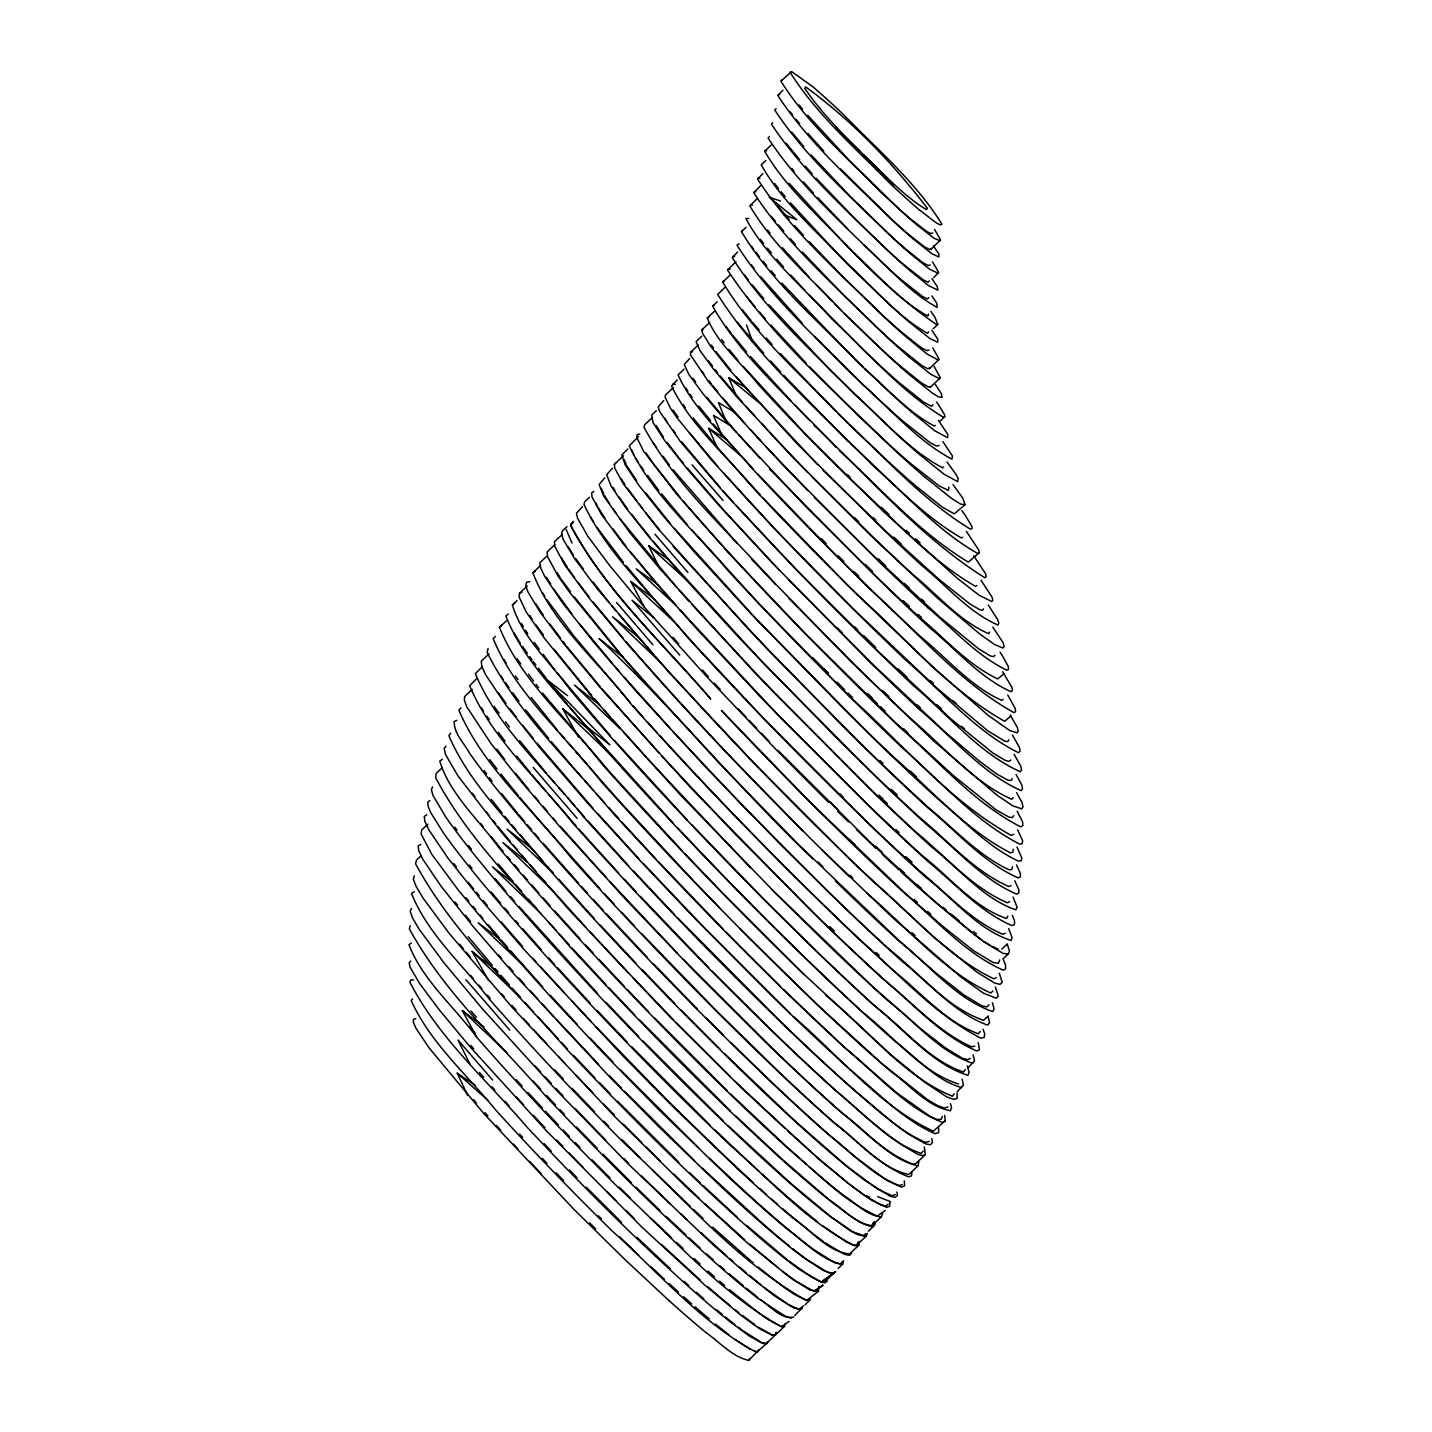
<?xml version="1.0" encoding="UTF-8"?>
<svg xmlns="http://www.w3.org/2000/svg" width="1432" height="1432" viewBox="0 0 1432 1432"><rect width="100%" height="100%" fill="white"/><g stroke="black" fill="none" stroke-linecap="round" stroke-linejoin="round"><path stroke-width="1.5" d="M414.349 891.688L411.521 893.443C427.81 934.237 462.912 964.917 489.422 999.25C532.901 1048.815 578.152 1096.769 624.62 1143.524C683.171 1197.456 736.531 1261.395 806.574 1300.489L818.513 1291.181L818.657 1286.527M527.209 586.046L519.476 593.278L519.136 596.965L526.314 612.162L544.5 638.368L592.526 697.402L680.039 794.563L775.553 893.156L873.645 987.525L921.617 1029.429L945.89 1048.206L962.519 1058.266L967.531 1059.662L970.162 1058.463M472.345 689.329L464.612 696.578L464.398 700.355L466.814 706.871L490.925 743.459L521.284 781.657L559.733 826.622L626.697 900.442L696.507 973.456L762.647 1039.346A409.176 33.115 46.9 0 0 838.15 1109.657C862.189 1128.774 884.153 1153.118 913.258 1164.323L916.086 1163.303L925.358 1154.622L924.267 1146.943M928.634 331.794L927.453 333.352C897.417 315.953 874.129 288.602 848.621 265.332C818.764 232.969 782.821 203.308 761.215 164.841L765.869 160.509M933.145 328.716L937.781 324.384L934.881 317.188A66.821 5.406 46.9 0 0 930.818 311.424M1013.265 849.248L1012.961 852.147L1010.634 852.899C965.025 829.611 930.496 788.871 892.1 755.666A419.164 33.938 46.9 0 1 840.906 705.887L749.688 612.323L694.842 552.573L663.016 515.735L638.744 485.197L625.319 465.096L621.81 454.964L627.86 448.95M738.196 1169.425A418.144 33.849 46.9 0 0 792.612 1217.755C810.96 1229.73 826.55 1251.425 849.552 1253.967L858.824 1245.285L859.307 1241.455M932.912 404.665L931.588 406.294L923.425 402.034L898.705 382.237A226.936 18.365 46.9 0 1 879.069 364.623L864.534 350.983M911.88 1172.432L911.432 1175.923L908.532 1176.818C879.982 1165.72 858.448 1141.752 834.641 1123.279A406.223 32.882 46.9 0 1 766.657 1060.557C698.762 995.025 633.284 926.987 570.24 856.766C532.704 809.026 483.067 766.764 458.902 710.29L460.889 707.873M929.35 280.905L927.972 282.194L923.372 279.956L901.927 263.112A186.966 15.143 46.9 0 1 884.26 247.253C844.629 208.41 802.206 170.569 771.454 124.154L772.636 122.687M933.771 277.701L938.622 272.223L932.554 261.913M1012.514 866.611L1011.941 869.385L1009.184 869.833C978.307 855.441 954.643 829.182 928.688 807.72A412.81 33.419 46.9 0 1 862.798 745.589L768.196 650.128L673.165 546.541M928.849 297.677L927.417 298.948L922.709 296.639L900.782 279.383A192.461 15.573 46.9 0 1 882.774 263.22C842.589 223.661 799.181 185.408 768.107 138.116L769.378 136.684M641.679 933.646L716.197 1010.544L779.563 1072.55A402.875 32.614 46.9 0 0 834.301 1122.813C858.126 1140.319 879.194 1167.85 908.693 1174.526L917.984 1165.845L918.861 1161.782M488.079 648.41L487.166 652.491C517.328 712.724 568.379 759.909 611.303 811.156C666.542 871.998 723.625 931.194 782.391 988.653A420.722 34.064 46.9 0 0 844.737 1047.615C876.241 1073.356 904.38 1106.829 942.578 1122.527L945.281 1120.737L944.601 1115.367M838.078 1268.484L842.732 1264.134L843.502 1260.715M410.143 925.681L409.391 928.921C443.759 991.911 498.354 1041.637 545.109 1095.426C599.399 1152.903 655.212 1209.056 714.192 1261.735A412.362 33.383 46.9 0 0 757.958 1298.394M776.001 1332.315L775.249 1335.054L766.048 1343.789L762.343 1343.306L749.079 1335.877L729.532 1321.342M410.751 961.105L409.176 962.752L410.053 967.065L419.486 983.372L439.535 1010.187L469.768 1046.506L546.165 1130.582L641.912 1227.134L705.242 1285.524L741.955 1316.044L760.141 1329.111L772.17 1335.197L775.249 1335.054L784.521 1326.372L785.291 1323.633M414.331 875.793L413.347 879.194L416.139 886.48L423.174 898.276L449.075 933.27L512.728 1007.967L614.31 1116.137L686.286 1187.128L746.609 1242.332L791.144 1278.364L810.136 1290.089L818.513 1291.181M782.91 90.18L777.827 95.514C808.239 142.09 851.02 179.823 890.686 218.595A178.481 14.445 46.9 0 0 907.906 233.864L924.786 246.984L929.672 249.508L931.248 248.416M930.925 249.472L940.52 239.735L934.505 229.406M429.815 800.577L427.756 802.117L428.025 806.073L430.674 812.499L443.437 832.923A233.774 18.92 46.9 0 0 499.589 903.467C572.281 987.668 649.322 1068.111 729.837 1144.866C769.736 1179.413 806.055 1221.048 853.633 1245.07L856.998 1244.784L858.037 1242.063M856.998 1244.784L866.288 1236.102L867.327 1233.382M999.697 959.941L998.444 963.181L993.307 962.59L973.778 950.848L943.76 927.131L905.382 893.425L809.993 802.063L721.442 710.523C779.617 772.385 839.367 832.815 901.605 890.579C934.469 917.769 963.79 952.71 1003.259 970.162L1005.586 968.909L1005.55 965.168L1003.009 958.796M1003.349 958.599L1008.253 954.016L1009.488 950.776L1007.072 943.742M442.363 767.624L436.187 773.405L435.632 777.665C469.428 841.837 524.094 892.583 570.652 947.501C637.634 1020.175 706.674 1091.059 779.76 1157.629A422.691 34.225 46.9 0 0 834.265 1204.026C846.205 1211.741 857.249 1224.02 871.981 1225.631L873.359 1222.266M871.981 1225.631L881.253 1216.949L882.649 1213.584M432.554 786.866L431.372 789.712L433.055 795.583L445.495 816.562A236.459 19.135 46.9 0 0 506.749 893.64C584.686 983.426 667.133 1069.346 753.894 1150.612C779.384 1174.061 805.124 1197.313 832.672 1218.346C843.269 1224.593 853.311 1236.013 866.288 1236.102M942.328 1116.423L941.057 1119.43L937.029 1119.43L930.406 1116.638L896.826 1092.831L844.737 1047.615L783.483 989.494M411.431 908.407L410.161 911.361L412.702 918.306L419.2 929.314L444.063 962.948L482.351 1008.754L554.023 1087.729L627.699 1163.464L713.082 1244.73L747.164 1274.355L774.229 1295.692L793.077 1307.595L800.291 1309.475L802.368 1307.667L794.742 1315.489M760.428 185.856L753.769 192.747C786.275 243.315 832.977 283.751 875.382 326.102M737.516 252.086L732.325 257.671C764.509 309.401 812.034 350.375 854.206 394.033C882.864 419.2 908.747 449.97 942.686 467.834L943.634 467.029M919.272 209.842L936.618 223.124L940.448 224.967L941.934 224.197C916.176 182.598 877.727 149.716 843.663 114.775A174.382 14.105 46.9 0 0 827.177 99.434A172.628 13.98 46.9 0 0 812.803 86.726L791.645 71.6L780.923 81.123C806.789 122.74 845.131 155.73 879.284 190.653A172.645 13.98 46.9 0 0 895.698 205.94A174.364 14.105 46.9 0 0 909.947 218.47M790.571 71.654L790.213 72.441C816.276 113.933 854.278 147.12 888.556 181.971A172.645 13.962 46.9 0 0 909.947 201.715A174.364 14.123 46.9 0 0 919.308 209.895M677.175 379.928L671.626 386.103C689.454 423.281 722.211 451.402 748.453 482.745C784.611 521.839 821.896 559.858 859.898 597.144C907.029 639.227 949.309 690.313 1004.691 721.334L1010.92 715.875M989.584 632.049L988.742 633.696C959.207 621.005 937.316 594.244 912.506 574.214A408.371 33.061 46.9 0 1 876.259 540.294L793.758 458.294L736.478 396.413L713.494 369.116L699.962 350.554L696.113 341.711L701.841 336.09M1007.859 916.05L1006.589 918.503C973.545 907.244 949.756 876.939 922.584 855.871A423.657 34.296 46.9 0 1 868.383 805.214L763.596 700.194L697.778 630.008L657.037 584.292L623.403 543.981L601.189 514.016L592.007 496.976L591.72 492.877L593.779 491.427M932.644 232.879L931.176 233.649L927.327 231.823L909.982 218.523M875.399 326.138A210.737 17.059 46.9 0 0 896.074 344.897L921.85 365.572L927.668 368.722L929.833 367.863M929.279 368.847L939.123 359.181L932.787 347.976M735.976 261.626L727.563 270.057C770.685 335.482 831.204 388.448 887.339 442.882A290.32 23.503 46.9 0 0 910.448 463.359L939.338 486.075L948.467 490.37L948.861 487.148M669.174 1300.721A394.355 31.916 46.9 0 0 706.101 1332.709C719.759 1342.249 732.02 1356.587 748.685 1360.4L749.813 1358.449M748.685 1360.4L759.103 1349.767M930.173 264.848L928.115 265.546L922.566 262.414L904.057 247.736M1012.299 778.632L1011.153 780.458L1008.038 780.189L996.672 773.978L979.56 761.269L945.478 732.325L872.911 664.484L788.441 579.781M1008.916 739.843L1007.842 741.508L1004.996 741.275L987.507 730.66L936.528 687.754L853.866 609.423L774.73 528.981L711.722 460.245L677.175 417.965L670.623 408.532L665.075 397.201L665.558 394.91L673.291 387.66M766.048 1343.789L767.409 1341.748M776.681 1333.067L775.338 1335.107L771.633 1334.624L758.369 1327.196M762.808 173.737L757.528 179C789.999 229.46 836.592 270.004 879.159 312.104A205.51 16.629 46.9 0 0 899.743 330.595L920.346 347.045L926.611 350.643L929.064 350.07M954.159 1093.744L952.423 1096.232C903.055 1076.202 866.718 1028.319 825.87 995.401M957.059 1091.882L963.432 1085.062L962.107 1079.173M965.275 1069.489L963.503 1072.013C929.923 1060.629 905.776 1030.396 878.264 1009.059C831.097 966.367 785.685 921.778 741.132 876.402C682.08 815.864 624.191 754.109 569.775 689.347C550.264 662.067 522.161 637.741 512.423 604.984L517.059 600.635M968.139 1067.663L974.548 1060.808L973.169 1054.919M1013.767 815.667L1012.406 817.547L1008.898 817.081L996.242 809.975L953.443 775.661L893.353 720.565L804.05 632.317L727.957 552.197L676.226 493.61L643.63 451.187L636.793 437.53L637.186 434.648L639.692 434.003M445.996 746.197L444.153 748.614L445.459 754.36L458.079 776.09L502.435 833.442L568.934 909.696L669.818 1016.738L741.597 1088.087L820.966 1160.976L850.68 1185.32L871.64 1200.284L886.677 1207.337L889.809 1206.156L889.755 1201.573M573.158 521.302L570.831 524.363L571.135 526.188L570.831 524.363L573.319 522.626M450.74 733.22L448.86 735.636C471.558 788.781 517.561 829.003 553.02 873.824C618.534 947.286 686.805 1018.277 757.779 1086.476A399.993 32.381 46.9 0 0 820.16 1143.81M983.533 608.886L982.513 610.229L979.792 609.728L970.18 604.143L939.123 579.459L886.247 531.648L823.042 470.197M756.74 199.12L749.831 205.832C773.226 245.695 809.689 276.949 841.282 310.422M842.302 1261.592L840.369 1264.008C819.623 1258.8 804.319 1241.401 787.367 1229.265A414.278 33.545 46.9 0 1 729.371 1177.838L657.395 1108.296L604.358 1054.113L550.568 996.744L500.233 940.359L458.884 890.847L431.712 854.188L421.08 833.943L421.724 829.987L427.9 824.206M851.592 1252.911L849.641 1255.327L844.397 1254.342L825.011 1242.725M412.541 998.909L411.217 1000.556C430.065 1042.586 466.778 1074.483 495.633 1109.907C533.277 1151.435 572.209 1191.8 612.234 1231.037C658.792 1272.547 701.018 1322.864 756.526 1352.273L767.695 1342.643L765.816 1343.592L762.146 1342.661M980.311 1031.452L978.396 1033.814C944.977 1021.768 920.722 992 893.228 970.431A432.715 35.03 46.9 0 1 830.148 911.361C761.788 845.041 695.63 776.448 632.174 705.439C599.399 662.658 552.161 623.779 532.883 572.728L540.616 565.497M939.106 445.459L936.403 446.086L929.851 442.488L902.053 420.453M1013.265 797.624L1011.798 799.289C972.31 781.675 943.241 745.732 910.287 718.363A426.181 34.493 46.9 0 1 861.133 671.232L789.068 598.665M923.246 1151.095L921.188 1153.404C888.377 1142.217 864.355 1113.559 837.613 1092.33A412.613 33.401 46.9 0 1 773.495 1032.472C704.025 965.025 636.918 895.143 572.549 822.809C537.537 778.346 491.695 738.518 469.66 685.713L476.247 679.037M803.728 1305.733L798.949 1309.403L788.012 1304.355L767.23 1289.695A412.362 33.383 46.9 0 1 764.115 1287.278M989.011 1004.763L986.97 1006.929L981.94 1005.873L963.843 994.9L936.689 973.581L902.196 943.545L798.644 844.701L718.774 762.791L622.061 656.608L568.898 591.416L558.104 576.129L547.454 556.493L547.185 551.875L554.918 544.625M994.882 655.301L993.557 656.697L990.139 655.838L978.146 648.445L939.857 617.102L875.006 557.245L814.504 497.566M865.698 1233.543L863.747 1235.565L852.398 1231.645L830.918 1216.717L790.518 1183.172L727.957 1125.516M868.383 1231.216L874.988 1224.861L874.451 1221.55M805.142 1304.749L810.691 1299.218L806.574 1300.489L794.08 1294.242L783.519 1287.01M771.49 144.793L764.67 151.219C786.991 189.686 822.559 219.597 852.846 251.996C877.172 273.78 899.099 300.398 927.936 316.06L928.455 314.02M899.815 365.643L921.599 383.024L928.294 386.926L931.086 386.533M930.281 387.356L940.377 377.851L934.058 366.324M992.913 990.962L990.819 993.038C942.56 970.914 907.065 927.095 866.897 893.228M495.365 636.524L493.199 638.636C515.95 694.09 565.157 735.278 601.583 781.997C655.319 842.123 711.131 900.334 768.411 957.077C808.167 996.332 848.406 1035.139 890.847 1071.494C909.875 1084.812 926.808 1106.345 950.347 1110.749L951.6 1107.742L950.472 1103.714M789.157 1261.18L811.139 1276.914L821.288 1282.141L835.5 1271.652L821.288 1282.141L799.521 1269.575A410.877 33.258 46.9 0 1 754.395 1233.095C688.882 1175.457 627.341 1113.452 567.448 1050.068C515.144 989.87 453.64 934.398 415.566 863.729L416.444 860.131L421.08 855.799M1016.505 864.856L1020.443 873.645L1020.354 876.885L1018.17 877.888C983.408 862.565 957.435 832.117 928.419 808.292A416.354 33.706 46.9 0 1 896.701 778.686A413.007 33.437 46.9 0 1 844.254 727.671L749.008 629.776L657.163 527.728L623.332 483.855L614.793 468.282L614.31 464.38L615.993 462.787M863.174 367.362C821.503 323.739 772.403 283.625 741.472 231.59L746.108 227.24M848.102 423.586C805.053 378.066 754.897 336.019 722.695 282.05L730.427 274.819M724.789 287.564L717.665 294.419C758.351 359.217 819.39 410.483 872.553 465.203C906.671 495.311 937.835 530.878 977.626 553.432L979.148 552.841L978.826 550.139L966.349 531.326M836.127 447.411C794.205 401.676 743.351 360.309 712.581 306.162L717.217 301.812M976.893 585.491L975.443 586.332C928.903 559.465 892.601 517.274 852.738 481.617C820.321 450.06 788.638 417.732 758.172 384.277C741.149 362.654 717.647 343.805 707.301 317.994L715.051 310.744M988.223 604.913L997.621 619.555L998.856 623.368L998.014 625.014C968.497 612.323 946.588 585.563 921.796 565.533A408.371 33.061 46.9 0 1 885.513 531.594L796.067 442.685L728.673 368.955L710.469 346.061L702.396 332.958L701.787 329.915L709.52 322.683M927.775 607.651A411.682 33.33 46.9 0 1 877.923 560.592L782.069 464.129L734.222 412.183L708.393 381.592L690.654 355.154L690.528 352.236L698.279 345.005M689.687 358.519L684.263 364.587L688.81 374.361L703.148 393.943L726.149 421.348L805.572 506.409L891.939 592.293A417.321 33.777 46.9 0 0 930.066 628.075C956.379 649.645 979.721 677.605 1011.01 691.71L1012.424 690.564L1012.012 687.521L1002.651 671.733M684.048 369.188L678.07 374.916C694.198 410.393 725.827 436.939 750.493 466.707C788.942 508.36 828.877 548.617 869.188 588.462C916.301 630.545 958.581 681.632 1013.981 712.653L1015.557 711.543L1015.145 708.285L1007.752 695.057M663.768 400.459L658.183 406.867L659.561 411.378L680.737 442.041L724.896 493.557L795.745 569.077L880.036 653.153L951.51 719.401L992.949 753.035L1005.371 760.464L1009.077 761.359L1010.795 760.088M656.321 410.733L651.685 415.083L653.082 422.637L664.681 440.591L687.467 469.231L718.399 504.762L770.702 561.255L870.423 662.551A426.181 34.493 46.9 0 0 919.577 709.681C952.513 737.05 981.582 772.994 1021.07 790.607L1022.538 788.942L1021.714 784.843L1016.076 774.497M652.365 417.553L644.633 424.785L644.06 427.416C676.817 487.381 730.75 533.402 775.464 584.417M638.547 436.438L629.257 445.889C651.811 494.13 694.52 530.431 728.315 571.01C768.411 614.435 809.635 656.823 851.682 698.351C903.467 745.034 950.043 801.329 1011.332 835.483L1013.623 834.301M614.31 464.38L623.6 455.698M612.448 468.228L606.667 474.672L610.927 485.788L625.354 507.161L650.307 538.557L683.261 576.756L739.717 638.457L834.963 736.352A413.007 33.437 46.9 0 0 870.513 771.168A416.354 33.706 46.9 0 0 919.147 816.974C948.145 840.799 974.118 871.247 1008.88 886.569L1011.064 885.567M604.734 477.894L599.095 484.553L603.695 496.116L630.026 532.883L659.776 568.647L754.217 672.127L867.434 786.275A420.22 34.01 46.9 0 0 916.802 832.762C946.104 856.712 972.238 887.661 1007.394 902.804L1009.524 901.677M589.411 497.298L584.775 501.648L583.988 504.404C607.723 554.793 651.363 593.313 686.358 635.969C744.926 700.337 805.625 762.808 868.347 823.149A426.879 34.565 46.9 0 0 919.219 870.62C946.122 892.53 970.359 920.311 1002.633 934.237L1005.139 933.306M582.555 506.624L576.452 513.193L577.454 517.99L587.657 536.015L610.104 566.141L644.472 607.365L707.515 677.497L776.001 749.491L828.716 802.529M566.982 526.69L562.346 531.039L561.577 533.939L563.188 539.345L574.357 558.301L596.822 588.301L668.493 671.787L754.002 763.184L853.884 863.245L933.557 936.94L976.928 972.167L995.025 983.211L1000.091 984.357L1002.203 982.28L999.321 973.259M562.239 534.422L554.506 541.654L554.649 546.111L565.031 565.443L590.217 599.399L628.469 645.223L674.794 697.223L724.449 750.529L802.6 830.703M546.487 556.422L539.81 562.812L540.687 567.949L544.661 576.29L562.687 603.051L594.441 643.004L635.88 691.029L706.585 768.125L780.297 844.289L839.42 902.679A432.715 35.03 46.9 0 0 902.518 961.749C930.012 983.319 954.249 1013.086 987.668 1025.133L989.584 1022.77L988.277 1017.006M804.193 974.655C734.258 906.778 666.614 836.521 601.762 763.775C567.394 719.294 520.532 680.111 499.464 627.252L506.391 620.879M489.01 653.905L481.277 661.154L481.796 666.363L485.788 675.045L505.729 704.777L540.723 748.793L586.619 801.974L639.066 859.594L693.088 916.569L771.168 995.24A417.75 33.813 46.9 0 0 850.823 1070.205C877.852 1092.312 902.554 1119.627 935.042 1133.661L938.622 1132.64L938.622 1127.789M482.011 667.043L475.317 673.684C498.676 729.031 547.078 770.685 583.934 817.296C645.295 885.853 709.073 952.244 774.963 1016.452A415.423 33.634 46.9 0 0 844.343 1081.411L864.731 1099.329A399.349 32.327 46.9 0 0 907.87 1133.661L925.519 1143.882L930.478 1144.723L932.518 1142.414L931.767 1138.637M940.126 421.098L944.762 416.748L944.637 414.886L938.748 405.041A71.654 5.8 46.9 0 0 936.564 402.106M953.032 484.589L962.752 498.139L965.061 504.673L954.303 513.837L942.363 507.179L915.585 485.788A313.715 25.4 46.9 0 1 889.737 462.876M979.148 552.841L968.354 562.114C919.595 532.937 881.092 488.777 839.331 450.615M1003.922 673.702L997.728 678.929C967.28 664.448 944.207 637.634 918.485 616.315A411.682 33.312 46.9 0 1 868.597 569.22L769.503 468.962M1001.774 949.13L1006.41 944.798M988.152 1015.968L983.516 1020.318C945.943 1007.305 919.022 972.507 888.18 948.36M945.281 1120.737L933.288 1131.208C878.639 1105.522 838.866 1055.33 793.489 1016.648M885.155 1210.487L877.386 1216.019C842.41 1201.018 816.007 1171.233 786.92 1147.462C738.124 1103.159 691.388 1056.655 645.546 1009.327C594.871 956.666 545.234 902.966 498.282 846.956C478.377 819.193 449.899 794.402 439.767 761.108L442.345 759.318M835.5 1271.652L826.228 1280.333L821.288 1282.141L824.939 1282.875L827.32 1280.942M814.038 1291.396L822.684 1285.292L814.038 1291.396L796.138 1281.318L782.713 1271.437M789.05 1321.396L781.55 1326.802C718.649 1291.861 670.391 1235.082 617.675 1186.931C569.041 1138.512 521.713 1088.75 476.57 1037.054C454.32 1006.642 422.744 980.508 408.961 944.744L411.414 942.972M499.464 627.252L501.755 625.211M722.695 282.05L723.787 281.137M508.217 614.077L505.872 616.046C526.099 667.634 571.851 705.833 605.217 749.205C660.349 811.228 717.647 871.3 776.466 929.833C815.094 967.96 854.206 1005.658 895.107 1041.368C916.498 1057.138 935.418 1080.444 961.695 1087.55M1003.134 699.246L1001.738 700.391C970.448 686.304 947.107 658.344 920.812 636.775A417.321 33.795 46.9 0 1 882.667 600.993L841.157 560.467M820.303 1287.207L822.684 1285.292M888.162 1204.205L885.871 1206.013L880.752 1204.903L863.371 1194.682L849.355 1184.085M512.423 604.984L514.84 603.105M701.787 329.915L703.13 328.913M532.883 572.728L535.514 571.082M741.472 231.59L742.546 230.928M426.843 814.862L424.23 816.437L424.892 821.485L428.974 830.059L447.769 857.858L480.525 899.081L523.145 948.539L622.401 1055.438L671.536 1105.253L738.196 1169.425M712.581 306.162L713.995 305.374M996.296 977.591L993.987 978.844C947.716 957.024 913.276 915.495 874.63 882.774C798.626 810.763 725.72 735.457 656.017 657.324M420.883 844.468L418.18 845.829L418.681 850.608L422.601 858.932L440.966 886.104L473.58 927.077L514.5 974.53L611.249 1078.618L659.078 1127.038L723.858 1189.294A410.304 33.222 46.9 0 0 804.032 1257.905L823.4 1270.542L833.263 1273.8M707.301 317.994L708.876 317.26M895.286 1194.449L892.315 1195.845L877.673 1189.187L845.721 1165.29L794.187 1120.218L724.807 1053.952M456.844 720.332L454.177 721.513C453.998 733.649 464.111 743.208 469.624 753.268A242.223 19.601 46.9 0 0 528.891 827.839C605.163 916.158 686.035 1000.503 770.291 1081.232A402.875 32.614 46.9 0 0 825.029 1131.495L854.278 1156.286L886.945 1180.505L901.587 1187.164L904.577 1185.768L904.308 1180.917M757.958 1298.377C768.984 1303.926 780.207 1320.107 793.686 1317.046M519.476 593.278L522 592.275M925.358 1154.622L922.53 1155.642L917.429 1154.174L901.086 1144.454A404.63 32.757 46.9 0 1 862.762 1114.257L830.327 1085.653A409.337 33.133 46.9 0 1 771.92 1030.646L711.829 970.896M944.762 416.748L943.384 417.231C901.032 391.616 868.078 352.63 832.01 319.103C802.708 286.561 766.585 257.062 745.839 218.434L748.757 218.523M935.49 425.429L934.112 425.913C907.53 411.754 887.035 388.251 864.534 368.597M962.734 537.304L961.194 537.841C919.272 513.39 886.211 475.872 850.34 443.562M947.93 1106.954L944.493 1108.117L937.727 1105.701L927.471 1099.597L882.219 1063.869L817.493 1004.924L740.004 928.885M965.061 504.673L960.675 504.136L951.654 498.497L924.857 477.089M902.142 1184.604L899.242 1185.499C872.231 1175.296 851.825 1152.688 829.45 1135.146A399.993 32.381 46.9 0 1 767.087 1077.813L730.839 1042.514M929.332 1141.322L925.752 1142.342C899.135 1131.763 878.98 1109.728 856.766 1092.401A412.344 33.383 46.9 0 1 782.785 1023.791L677.64 917.876M937.781 324.384L936.743 324.67C880.447 286.364 834.999 233.165 789.05 183.242M415.799 1018.671L413.436 1019.298L413.4 1022.43L415.942 1028.212L429.009 1047.812L483.837 1113.613L573.856 1209.252L624.674 1259.319L669.209 1300.775M690.528 352.236L692.694 351.735M974.816 1046.219L971.505 1046.792C939.32 1032.239 914.726 1005.085 887.768 982.925A431.73 34.959 46.9 0 1 810.942 910.466L690.761 787.779L600.133 687.467L564.154 644.185L539.9 611.858L527.638 591.291L525.795 585.384L526.6 582.233L529.822 581.696M858.824 1245.285L855.083 1245.858L847.135 1242.546L822.577 1225.649M938.408 273.351L929.35 269.055L911.217 254.431A186.966 15.125 46.9 0 1 893.496 238.518L850.554 196.757L811.174 154.942M776.144 108.671L774.676 109.888C804.641 155.658 846.581 192.765 885.441 231.053A180.969 14.66 46.9 0 0 904.093 247.772M842.732 1264.134L835.035 1262.988L813.322 1249.241A410.304 33.222 46.9 0 1 733.148 1180.612L709.592 1158.434M781.281 80.335L782.355 80.282M784.521 1326.372L781.442 1326.515L771.15 1321.432M940.215 240.791L934.076 238.303L917.196 225.182A178.481 14.445 46.9 0 1 899.958 209.913L849.337 160.474L807.684 115.24M413.526 979.918L410.715 979.989L409.91 982.155C438.156 1037.609 487.023 1080.301 527.155 1127.288C579.62 1183.154 633.732 1237.552 690.886 1288.639A404.021 32.703 46.9 0 0 729.55 1321.36M958.634 1083.988C921.116 1072.299 893.747 1036.195 863.066 1012.603C798.823 953.443 737.337 891.348 677.515 827.732M917.984 1165.845C888.628 1159.293 867.774 1131.602 843.931 1114.597A406.223 32.882 46.9 0 1 775.947 1051.876L683.404 959.44M739.073 243.87L736.961 245.105C770.667 298.268 819.766 340.44 863.496 385.351C892.136 410.519 918.019 441.289 951.958 459.153L952.477 456.056L942.865 441.557M833.442 1272.815L828.287 1272.672L808.812 1260.894A410.877 33.258 46.9 0 1 792.63 1248.614M672.539 384.259L675.26 384.367M754.234 191.655L755.792 191.745M732.88 256.418L734.688 256.543M778.274 94.512L779.688 94.619M938.569 360.166L927.113 354.062L905.328 336.18A210.737 17.059 46.9 0 1 884.636 317.385M881.253 1216.949C866.432 1215.535 855.62 1202.755 843.538 1195.326A422.691 34.207 46.9 0 1 809.259 1166.883M754.575 1351.361L757.976 1351.718M728.226 268.858L730.231 269.091M1008.253 954.016L1003.116 953.426L983.587 941.683L935.329 902.267L870.119 842.141L778.041 750.422M765.297 150.593L766.693 150.79M972.776 1063.332C939.213 1051.947 915.048 1021.714 887.536 1000.377A429.582 34.78 46.9 0 1 823.651 940.556L771.866 889.594M873.019 1226.884C855.942 1223.411 843.233 1209.396 829.289 1199.801M758.154 178.087L759.909 178.374M750.547 204.901L752.427 205.241M939.553 378.675L930.872 374.343L909.087 356.962M780.494 201.017L769.199 197.24L796.818 219.705L783.895 214.728M791.126 1318.156L785.058 1316.044L766.424 1303.979M866.378 1195.809L869.528 1196.973M877.744 1196.669L890.507 1201.663M992.072 946.462L998.122 949.094M760.499 1341.856L743.423 1331.044M736.478 396.413L728.763 377.726L745.768 387.732L817.6 464.577M744.926 423.371L735.439 412.667L718.47 402.643L726.149 421.348M736.478 432.195L730.839 425.841L713.53 415.405L721.567 434.523M749.688 1349.105L735.046 1339.439M983.838 941.415L990.425 945.46M717.611 448.485L708.643 428.275L726.883 439.785L739.145 453.586M467.458 1094.979L457.255 1073.177L474.977 1085.098M973.312 931.588L976.534 933.771M762.665 1315.811L769.432 1320.429M659.776 568.647L648.607 545.646L669.066 559.966L763.507 663.446L876.724 777.594A420.22 34.01 46.9 0 0 926.092 824.098C955.395 848.03 981.511 878.98 1016.684 894.123L1018.796 892.995L1018.814 889.648L1014.769 880.734M754.736 1324.6L742.295 1315.346M973.635 934.129L982.137 940.197M644.472 607.365L630.814 581.464L653.762 598.683L695.308 645.438L762.791 717.557L870.352 825.423A429.367 34.762 46.9 0 0 925.913 877.368C953.461 898.49 977.519 929.708 1011.064 940.448L1012.156 937.709L1008.629 928.598M813.716 1234.277L823.4 1241.526M760.965 1314.648L729.353 1289.57M476.57 1037.054L462.285 1010.544L484.177 1027.102M738.303 1327.16L741.722 1329.755M781.962 1285.811L758.065 1266.998M728.87 1334.749L715.427 1324.063M757.653 1297.267L746.376 1288.227M761.162 1299.952L764.67 1302.637M645.152 682.348L623.475 657.592L599.077 638.654C673.935 708.464 738.608 788.352 812.893 858.896M567.573 695.701L545.306 678.41L609.871 744.855L583.092 723.84M971.916 932.787L916.641 886.05A429.367 34.762 46.9 0 1 900.746 871.551M653.207 654.12L637.759 636.542L612.592 616.798L660.224 662.121M578.618 737.337L562.633 708.661L587.908 728.655L673.04 822.97M543.193 861.563L532.042 848.782L507.071 829.11L552.77 872.84M488.688 980.687L472.113 951.457L497.978 972.006L495.15 968.694M654.531 618.212L632.049 600.277L679.717 655.122M526.958 861.795L502.918 842.607L551.929 889.755L585.867 927.309M725.398 1317.01L734.885 1324.582M777.594 1267.338L749.634 1244.139M812.105 1233.059L796.639 1220.583A414.278 33.545 46.9 0 1 782.463 1208.572M787.546 1259.981L746.627 1225.434M847.601 1182.76L815.112 1155.588M817.296 1221.621L801.884 1209.073A418.144 33.849 46.9 0 1 762.361 1174.419M743.262 1285.703L729.228 1273.836M728.763 377.726L759.354 402.965M827.678 1198.477L781.8 1158.989L735.189 1115.51M942.972 907.297L946.248 910M951.17 914.063L959.351 920.848M716.501 1309.653L722.426 1314.558M913.33 239.055L931.838 253.733L938.927 257.044L938.837 254.055L933.413 245.856M961.481 726.257L964.506 728.816M911.343 411.772L934.72 430.746L947.608 437.709L947.805 434.415L938.372 420.328M708.643 428.275L741.865 456.665M753.196 1262.917L712.688 1227.188M927.739 911.558L930.854 914.225M719.508 1281.139L724.503 1285.435M953.193 700.839L956.325 703.56M696.346 1292.255L703.828 1298.842M744.64 1239.736L705.099 1203.9M706.638 1253.967L713.154 1259.73M719.67 1265.512L724.556 1269.844M457.255 1073.177L488.223 1100.599M813.537 1154.192L787.994 1131.244M708.106 1271.151L714.514 1276.843M915.549 538.718L920.185 542.871M921.528 599.202L924.446 601.816M914.153 899.511L917.303 902.339M930.299 680.54L933.306 683.225M936.689 704.562L941.451 708.84M911.88 932.626L915.066 935.49M700.176 1279.957L661.423 1244.408M684.138 1281.371L688.774 1285.542M648.607 545.646L686.411 579.817M912.095 862.315L908.998 859.522A408.353 33.061 46.9 0 1 905.794 856.587M918.145 614.471L921.385 617.407M927.757 607.633C953.497 628.952 976.552 655.767 1007 670.248L1008.558 669.353L1008.343 666.578L1001.952 654.943A130.652 10.579 46.9 0 0 1000.055 652.151M693.947 1258.424L700.105 1264.026M669.102 1283.555L678.482 1292.094M906.08 530.216L909.356 533.187M688.953 1237.821L700.212 1248.095M784.7 1128.237L734.992 1081.178M737.355 1217.236L703.291 1185.696M896.611 434.2L830.471 370.387L768.984 304.765M889.755 462.912L849.391 424.839M901.551 544.285L893.837 537.125M917.16 704.992L920.293 707.856M670.301 1268.752L636.864 1237.248M909.266 606.273L903.234 600.652M701.268 1232.952L723.482 1253.054A412.362 33.383 46.9 0 0 726.812 1255.989M889.004 514.482L881.378 507.322M904.433 583.468L909.248 587.961M630.814 581.464L673.881 621.613M671.662 1237.857L651.202 1218.453M676.548 1242.421L683.082 1248.507M651.059 1266.837L664.412 1279.277M887.428 337.522L843.931 295.422L802.368 252.014M685.928 1234.975L666.202 1216.394M884.654 317.421L842.929 276.788L809.062 241.453M717.557 1149.305L738.644 1169.156A414.278 33.545 46.9 0 0 753.429 1182.76M702.342 1168.261L763.686 1224.414A410.877 33.258 46.9 0 0 789.354 1245.983M700.212 1182.796L689.454 1172.539M690.206 1206.317L652.419 1169.98M693.392 1209.324L703.005 1218.346M462.285 1010.544L507 1052.592M835.375 127.341L859.827 151.004M901.372 746.985C939.768 780.189 974.315 820.93 1019.906 844.218L1022.251 843.466L1022.555 840.566L1017.579 829.772M698.87 1198.029L673.989 1174.276M885.925 566.07L878.281 558.766M541.296 913.867L492.375 866.772L516.039 884.958L521.588 891.348M542.8 986.988L523.79 965.848L478.216 922.745L501.862 940.806L507.716 947.483M873.019 517.453L875.901 520.21M849.803 875.077L852.863 877.995M670.212 1203.829L641.285 1175.726M681.005 1214.05L687.163 1219.903M638.636 1255.094L619.626 1236.801M888.914 696.543L882.81 690.672M829.701 926.593L834.409 931.086M875.919 846.366L882.202 852.38M848.8 838.973L855.083 845.005M723.178 1120.952L643.129 1041.1M855.029 359.486L888.914 391.688A252.265 20.424 46.9 0 0 911.379 411.807M619.984 728.727L574.411 684.997L600.08 705.421L594.477 698.816M562.633 708.661L611.034 755.094M790.41 1013.695L703.935 927.363L643.326 863.55M730.356 1110.856L639.209 1019.548M698.78 1148.052L620.539 1069.937M472.113 951.457L520.407 997.746M660.152 1210.613L636.005 1187.146M710.29 1125.427L631.691 1046.756M714.872 1129.83L747.486 1160.743A418.144 33.849 46.9 0 0 759.121 1171.466M694.574 1160.761L624.513 1091.22M678.768 1162.229L617.55 1101.226M872.535 571.422L865.125 564.244M867.649 693.679L872.052 697.939M715.946 1147.766L666.686 1099.615L595.855 1026.672M848.567 821.968L837.738 811.425M856.372 829.558L861.062 834.104A429.367 34.762 46.9 0 0 876.133 848.514M727.438 1090.951L654.782 1018.116M730.642 1094.048L789.05 1148.947A422.691 34.207 46.9 0 0 806.288 1164.288M854.295 517.399L858.86 521.839M818.137 862.028L822.935 866.682M864.319 350.804L809.241 295.028M844.665 367.04L879.624 400.369A252.265 20.424 46.9 0 0 902.017 420.417M847.243 474.457L850.232 477.375M863.818 635.808L875.704 647.407M839.957 793.847L843.09 796.908M821.914 849.803L891.957 917.035L960.568 976.749L983.408 993.11L996.242 998.247L998.283 996.081L995.347 986.952M849.23 876.581C771.776 801.15 696.561 723.321 625.891 641.5M863.514 244.675C887.393 266.012 908.908 292.092 937.226 307.379L936.653 302.975L931.892 295.923M838.293 413.938C881.074 453.335 920.508 498.837 970.466 529.16L972.024 528.623L971.827 526.26L965.043 514.983A83.7 6.784 46.9 0 0 961.803 510.615M854.224 571.744L858.914 576.344M837.881 809.51L829.969 801.705M844.003 313.447L878.156 346.204A216.053 17.488 46.9 0 0 899.779 365.608M631.476 1182.689L603.033 1154.246M626.625 1210.953L634.376 1218.56M730.338 1076.667L676.119 1022.502M640.068 1157.826L622.15 1139.854M621.506 1222.355L586.207 1187.164M863.12 154.441C883.562 173.344 902.393 195.128 926.379 209.609L927.417 208.356C892.816 163.123 851.843 120.539 805.679 86.94L804.712 88.265C829.307 124.978 864.445 153.152 893.568 186.124M853.955 358.358L781.854 283.124M854.725 626.858L857.786 629.883M780.44 986.558L726.113 932.232M723.106 1034.871L706.423 1018.152M619.161 1187.092L630.08 1197.886M589.644 1222.91L595.676 1228.889M848.621 441.933L783.644 375.184M838.078 555.723L843.949 561.541M641.572 1142.467L623.368 1124.156M646.19 1147.032L660.009 1160.743M623.958 1158.56L628.684 1163.249M837.434 627.914L842.07 632.514M720.314 1049.477L680.648 1009.614M834.641 304.103L888.341 355.942A226.936 18.365 46.9 0 0 907.977 373.555L932.715 393.353L938.873 396.986L942.023 397.326L941.254 393.496L935.418 384.51M836.968 682.08L844.826 689.92M606.882 1191.406L615.778 1200.302M843.967 366.198L814.826 336.538M821.413 538.826L825.691 543.122M598.29 1215.75L601.315 1218.793M823.901 668.762L828.627 673.523M697.384 1009.059L653.386 963.736M836.109 411.664L780.44 353.65M813.967 425.232C869.331 477.16 920.132 537.197 984.733 577.651L986.183 576.81L985.663 573.892L973.742 555.777M821.503 539.023L826.031 543.587M838.561 558.104L757.743 474.064M610.014 1177.963L592.132 1159.902M708.804 967.835L640.373 896.432M605.718 1140.123L574.912 1108.368M812.571 657.485L827.553 672.682M614.328 1114.991L603.731 1104.162M847.744 228.941L817.815 197.723M723.232 893.622L802.26 972.686L891.492 1055.187L924.481 1082.127L946.999 1097.019L953.766 1099.436L957.22 1098.272L957.077 1093.278M582.806 1167.08L568.987 1152.832M577.096 1177.856L569.435 1170.016M812.051 476.892L869.761 534.53L937.369 597.985L979.13 633.517L994.202 644.311L1002.847 648.016L1004.172 646.62L1003.098 642.682L992.841 627.091M723.142 929.189L658.845 862.082M673.076 1019.387L633.266 978.11M638.672 1036.517L606.094 1002.418M594.513 1111.679L572.12 1088.302M603.874 1121.292L608.546 1126.089M597.144 1148.213L576.452 1126.948M575.431 1142.772L579.996 1147.444M832.636 301.651L816.544 284.968M769.02 741.132L761.412 733.184M750.404 867.72L647.622 758.978M609.173 1075.414L621.434 1088.052M599.453 1082.592L610.014 1093.457M840.584 168.958L894.732 222.372A180.969 14.66 46.9 0 0 913.365 239.09M674.651 1003.456L641.948 969.5M648.66 1011.78L627.359 989.548M807.791 490.603L766.192 446.748M694.788 882.094L719.777 907.977M677.336 953.157L610.444 882.184M634.734 1014.93L609.119 988.008M807.648 472.399L775.034 438.156M721.692 892.064L684.782 853.526M592.973 1092.974L576.219 1075.486M556.618 1139.979L562.794 1146.406M556.063 1172.754L563.671 1180.648M795.082 405.328L808.973 419.809M627.234 1042.12L597.538 1010.92M612.842 1061.935L590.163 1038.164M558.516 1125.104L545.467 1111.268M563.134 1129.938L569.292 1136.346M806.395 363.406L770.953 325.118M809.402 366.556L858.681 416.157L899.028 454.23A313.715 25.4 46.9 0 0 924.875 477.107M647.497 957.578L606.255 913.598M560.037 1109.746L564.512 1114.436M738.393 708.983L746.054 717.056M749.133 720.278L756.794 728.351M674.705 914.797L633.141 870.674M635.969 963.217L600.259 925.09M529.518 1161.334L541.296 1173.685M691.835 824.85L761.842 897.22L820.876 955.52A428.705 34.708 46.9 0 0 872.357 1003.939C903.037 1027.532 930.406 1063.618 967.925 1075.307L969.088 1072.174L967.262 1065.999M693.339 880.555L620.575 802.475L575.843 751.872M591.416 1021.983L571.905 1001.058M598.648 1064.459L556.475 1019.548M573.57 1055.384L594.889 1077.831M555.849 1088.284L563.188 1096.017M544.16 1143.613L551.266 1151.113M779.635 570.491L724.073 510.562L687.414 468.175M751.585 559.303L850.662 661.262L934.237 741.454L996.762 794.975L1012.728 805.822L1021.696 808.847L1023.039 806.986L1022.054 802.636L1016.541 792.558M624.334 986.379L598.988 959.386M681.829 850.393L610.873 773.316L542.513 692.981M545.091 1127.772L533.581 1115.528M542.388 1158.434L546.952 1163.267M809.17 277.164L782.427 247.7M804.784 290.284L790.75 275.069M790.894 400.87L750.565 356.55M655.838 858.896L621.649 821.896M634.466 925.985L621.524 912.166M597.18 992.931L519.1 906.581M590.073 1002.973L557.692 967.96M577.15 1024.31L550.21 995.168M558.731 1056.834L564.566 1063.045M542.621 1108.243L528.068 1092.58M628.648 973.277L590.396 932.25M687.432 820.214L614.507 740.523M533.223 1081.142L540.67 1089.108M546.63 1095.498L555.562 1105.057M513.479 1144.132L517.847 1148.822M802.26 323.328L760.41 276.412M714.282 683.1L720.314 689.562M606.112 984.822L572.102 948.056M558.462 1039.167L537.788 1016.684M561.487 1042.424L567.519 1048.922M554.542 1069.65L563.295 1079.048M816.097 178.141L856.229 219.991L892.064 254.556A192.461 15.573 46.9 0 0 910.072 270.72L928.634 285.684L937.888 290.141L937.316 286.776L931.981 278.542M760.392 495.15L720.994 451.563L693.16 418.037M763.328 498.318L848.03 585.76L933.324 667.706L988.456 715.588L1009.846 730.588L1017.132 732.826L1018.206 731.161L1017.311 727.438L1010.204 715.051M585.795 945.138L593.134 953.05M564.369 992.931L540.401 966.546M553.575 1016.434L542.03 1003.76M534.673 1065.497L540.741 1072.031M545.288 1076.936L551.356 1083.469M638.815 858.663L597.574 813.43M618.624 873.001L590.432 842.034M624.406 879.248L635.969 891.76M604.34 893.586L614.364 904.433M516.505 1097.055L523.629 1104.752M519.673 1134.144L522.68 1137.384M761.878 423.89L773.584 436.581M670.194 728.584L624.388 677.3M673.165 731.806L742.045 805.053L826.157 889.702A433.484 35.084 46.9 0 0 888.18 948.36M516.2 1079.692L522.125 1086.136M813.394 192.908L803.352 181.792M770.649 361.007L780.762 372.034M593.17 899.368L603.337 910.448M657.288 732.826L647.282 721.746M660.206 736.012C724.055 805.965 790.249 873.788 858.914 939.016C898.294 973.062 933.968 1014.25 980.777 1038.111L984.106 1037.538L984.733 1034.083L983.068 1029.25M628.648 865.823L587.585 820.536M594.387 918.664L558.82 879.337M523.378 1018.385L529.285 1024.847M533.724 1029.68L547.006 1044.232M750.44 429.546L760.517 440.591M759.765 458.025L739.288 435.382M743.315 458.24L753.411 469.32M658.81 752.856L601.816 688.72M661.799 756.15L735.708 834.641L824.402 923.604A431.587 34.941 46.9 0 0 882.935 978.862C913.24 1003.617 940.359 1035.426 976.821 1050.981L979.434 1049.763L978.235 1042.514M559.053 933.754L569.202 944.887M504.905 1101.226L509.058 1105.773M496.457 1125.516L500.681 1130.152M823.794 151.112L807.917 133.427M803.477 235.403L794.778 225.737M733.363 502.363L723.25 491.087M736.209 505.496C792.863 567.627 852.022 627.467 913.043 685.337C947.948 714.389 978.629 753.125 1020.443 771.776L1021.589 769.951L1020.64 765.923L1014.142 754.395M702.378 670.087L708.303 676.602M812.195 173.827L805.357 166.201M737.229 543.516L673.13 469.786M605.951 877.297L560.36 826.318M600.008 888.842L538.163 819.158A242.223 19.601 46.9 0 1 519.959 797.534M554.506 910.68L579.942 938.819M532.919 958.277L535.908 961.588M530.484 990.998L537.698 998.981M524.882 1002.454L533.492 1011.941M688.846 601.136L679.001 590.02M691.656 604.25L772.868 691.513L877.655 796.514A423.657 34.296 46.9 0 0 931.856 847.189C959.028 868.257 982.835 898.562 1015.879 909.821L1017.132 907.369L1013.086 897.076M623.135 731.752L646.172 757.385M595.909 793.292L604.483 802.833M608.779 807.594L618.785 818.71M746.323 406.634L754.754 416.032M680.218 610.068L778.668 715.767L877.637 814.468A426.879 34.565 46.9 0 0 928.491 861.939C955.395 883.83 979.649 911.629 1011.905 925.555L1014.411 924.624L1014.608 921.241L1012.37 915.317M584.703 817.332L577.508 809.187M578.51 883.186L543.247 843.376M581.446 886.462L587.353 893.031M541.35 949.792L522.662 928.706M548.796 958.08L554.739 964.703M763.757 353.292L737.355 322.343M633.212 706.012L643.075 717.02M548.707 922.154L556.099 930.442M492.035 1086.834L494.899 1090.021M783.537 266.978L776.699 259.156M766.227 337.916L772.081 344.503M790.41 238.75L795.548 244.532M723.232 472.56C781.013 537.447 842.106 599.328 904.881 659.364C941.773 690.994 974.566 730.75 1018.367 752.677L1020.067 751.406L1019.584 747.826L1012.478 735.01M576.165 825.978L548.939 794.778M579.011 829.182L589 840.441M501.612 993.844L504.512 997.119M511.779 1005.3L516.129 1010.204M720.296 487.739L681.596 441.718M672.897 637.276L678.768 643.899M484.983 1112.646L487.865 1115.904M553.003 817.958L555.938 821.306M508.843 966.618L513.157 971.523M518.939 978.074L524.703 984.625M500.806 975.228L509.291 984.84M512.119 988.062L520.604 997.674M676.19 586.816L619.841 518.617M593.224 808.615L537.125 743.226M531.809 884.94L538.88 892.977M543.104 897.792L550.174 905.83M522.68 946.642L501.2 921.922M691.638 529.643L758.96 603.642L850.196 697.205A419.164 33.938 46.9 0 0 901.372 746.985M604.394 710.362L610.157 716.949M613.039 720.224L620.253 728.458M573.283 767.462L581.768 777.146M584.596 780.386L593.081 790.052M530.126 864.821L535.926 871.462M540.294 876.456L546.111 883.097M549.011 886.426L551.929 889.755M515.699 920.722L518.491 923.909M510.633 950.812L523.79 965.848M630.402 702.879L573.444 635.504L546.988 599.757M610.354 735.762L557.299 673.058M558.802 787.761L564.548 794.348M567.43 797.642L574.626 805.876M547.382 866.36L552.949 872.75M692.103 464.899L723.035 500.43M528.533 899.314L536.857 908.89M479.505 1072.514L483.658 1077.276M510.329 896.468L514.715 901.516M465.937 979.721L509.738 1030.181M742.116 401.891L720.314 376.115M492.59 1080.032L457.971 1040.008L469.803 1063.725M759.569 312.104L765.368 318.835M752.516 322.164L759.157 329.897M746.645 352.004L732.611 335.142M743.208 366.377L805.357 434.003L883.651 511.725L957.328 578.295L979.452 595.461L991.803 601.547L992.823 600.205L991.911 596.858L980.992 580.211M736.155 376.58L745.768 387.732M654.943 534.208L687.897 572.424M533.259 767.427L577.186 818.46M790.5 202.914L838.257 254.431L888.431 303.423A205.51 16.629 46.9 0 0 909.016 321.914L929.619 338.364L937.709 342.248L937.781 339.205L931.928 330.291M778.382 224.896L783.823 231.232M723.106 398.293L735.439 412.667M730.839 425.841L707.032 397.47M713.279 423.944L726.883 439.785M717.772 466.402L690.027 433.359M683.44 501.29C751.102 580.067 823.955 654.245 898.687 726.293C938.211 760.553 973.653 802.797 1020.622 826.801L1022.896 825.62L1022.52 821.61L1017.185 811.246M616.548 602.478L652.903 644.812M789.193 219.436L777.612 205.707M771.043 270.755L775.249 275.66M763.793 298.751L752.265 284.95M473.67 1099.758L476.337 1102.873M803.835 146.619L791.735 132.12M799.629 159.65L786.15 143.254M618.606 614.06L637.759 636.542M507.375 856.408L510.257 859.791M514.589 864.874L518.921 869.958M523.235 875.042L527.567 880.125M498.748 955.037L501.63 958.42M492.322 965.383L468.264 936.725M470.573 975.371L473.383 978.665M479.004 985.252L481.814 988.545M487.435 995.133L490.245 998.426M470.985 1010.956L476.391 1017.275M687.467 524.9L661.656 494.004M670.445 523.754L645.85 493.02M674.436 528.444L757.761 620.718L872.088 736.907A412.81 33.419 46.9 0 0 937.978 799.038C963.933 820.5 987.597 846.76 1018.456 861.151L1021.213 860.704L1021.786 857.929L1016.988 847.028M653.762 598.683L626.088 565.658M623.153 638.296L592.92 601.852M623.475 657.592L574.465 597.037M611.804 662.712L579.87 624.245M614.561 665.952L618.713 670.82M591.667 695.522L554.148 649.34M568.647 705.94L587.908 728.655M551.374 741.722L571.869 765.852M534.494 796.21L538.754 801.222M543.032 806.252L547.31 811.264M488.294 924.803L499.142 937.602M470.842 1045.36L473.598 1048.582M653.243 541.314L667.634 558.265M656.214 582.663L630.062 551.32M557.155 729.837L531.308 697.563M560.037 733.256L564.369 738.357M567.251 741.758L573.015 748.578M546.254 772.958L519.637 740.648M549.047 776.251L554.614 782.821M518.921 814.826L524.613 821.556M527.459 824.904L531.737 829.951M534.583 833.299L538.844 838.347M511.725 824.76L515.788 829.558M519.852 834.373L532.042 848.782M510.383 841.586L498.318 826.926M513.193 844.916L517.417 849.892M521.624 854.868L525.848 859.844M491.158 891.993L500.645 903.18M504.708 907.977L508.772 912.757M469.66 1026.744L475.03 1033.081M600.438 687.092L567.072 646.834M767.337 248.094L771.454 253.052M746.537 296.46L755.237 307.057M741.991 309.437L751.173 320.625M729.031 349.39L737.945 360.273M730.75 370.154L716.018 351.61M799.11 104.966L802.547 109.172M796.085 119.357L799.7 123.761M781.156 191.799L785.148 196.685M771.329 216.286L775.553 221.441M763.184 261.376L766.836 265.833M712.42 385.262L717.772 391.777M710.666 420.74L698.834 406.079M679.323 458.294L683.368 463.234M680.522 497.906L653.046 463.288M459.654 944.136L463.628 948.986M466.295 952.226L470.269 957.095M767.552 229.961L770.058 233.04M645.904 513.086L659.597 529.876M639.316 524.202L650.45 537.877M623.403 562.364L596.947 527.334M609.048 602.425L592.866 581.786M611.786 605.772L615.867 610.784M548.492 681.31L567.269 704.329M548.635 738.429L525.562 709.771M533.152 738.339L522.644 725.29M515.538 773.262L528.802 789.515M501.379 793.382L517.489 813.161M493.038 820.447L495.687 823.686M491.176 836.718L503.169 851.396M468.175 882.166L473.652 888.878M476.391 892.226L479.129 895.591M483.246 900.621L487.345 905.65M466.027 897.774L468.837 901.211M473.043 906.367L475.854 909.803M480.06 914.958L482.853 918.395M465.346 915.102L470.68 921.635M502.077 812.928L491.176 799.235M504.834 816.312L508.969 821.377M760.338 239.287L763.614 243.494M631.566 514.178L638.028 522.537M533.366 661.709L535.89 664.967M538.414 668.243L545.968 678.034M518.975 701.215L512.638 692.766M509.935 708.84L516.29 717.074M790.231 111.839L792.558 114.846M578.188 582.735L588.892 596.643M571.726 613.666L553.844 589.232M453.89 863.621L456.486 866.987M455.09 902.071L457.596 905.31M774.551 183.421L778.489 188.559M756.007 252.3L759.533 256.901M744.586 275.034L748.435 280.028M708.768 380.5L711.203 383.669M667.205 442.595L677.98 456.647M946.999 461.945L955.914 474.278L958.133 478.467L957.757 481.689L943.974 474.171L919.702 454.642A290.32 23.503 46.9 0 1 896.611 434.182M726.042 326.532L731.305 333.423M708.589 360.989L712.474 366.091M715.069 369.492L717.665 372.911M549.906 624.012L560.467 638.063M563.116 641.572L565.747 645.08M612.86 528.766L626.035 546.38M496.868 749.043L504.887 759.765M484.034 770.488L486.701 774.05M489.368 777.612L492.035 781.174M627.413 488.258L636.667 500.681M639.298 504.225L641.948 507.769M561.219 579.262L570.491 591.702M535.604 624.424L543.551 635.11M534.172 642.306L539.273 649.161M543.104 654.299L554.596 669.728M516.988 658.792L520.818 663.911M528.48 674.168L533.581 681.005M536.123 684.424L538.683 687.843M494.058 706.441L499.177 713.279M505.568 721.835L509.398 726.973M472.381 793.203L474.959 796.657M486.522 812.141L489.082 815.596M469.338 864.982L471.951 868.472M639.961 465.132L643.774 470.251M647.568 475.37L658.988 490.728M480.687 823.4L483.246 826.837M636.578 480.525L627.019 466.044M575.646 558.552L583.594 569.274M515.395 676.047L518.044 679.627M672.951 429.958L675.421 433.305M652.92 442.506L656.679 447.625M662.962 456.164L669.245 464.702M751.442 264.902L754.02 268.428M693.07 378.352L695.612 381.825M672.879 409.928L678.159 417.142M721.728 339.545L724.144 342.857M498.3 692.587L506.051 703.434M618.982 496.958L627.699 509.183M522.573 646.548L527.37 653.296M529.768 656.662L532.167 660.027M505.55 682.778L509.094 687.772M612.807 508.646L616.333 513.64M568.593 569.148L574.59 577.651M751.603 246.286L753.644 249.24M683.171 404.576L685.355 407.726M663.446 437.172L656.071 425.447M701.591 370.763L703.918 374.146M685.803 388.09L687.915 391.187M690.045 394.265L692.157 397.362M711.418 345.058L713.583 348.245M645.868 452.798L651.846 461.534M535.604 603.481L543.301 615.223M481.259 707.515L483.533 710.988M486.97 716.197L489.243 719.687M542.567 592.902L544.769 596.338M598.576 508.181L604.966 518.187M612.986 487.435L614.99 490.603M621.381 478.986L624.907 484.607M590.414 516.88L593.671 522.107M557.066 572.603L560.18 577.597M529.84 615.563L532.06 619.107M521.248 623.278L523.432 626.769M525.616 630.259L527.782 633.75M513.891 632.908L520.299 643.165M500.86 675.707L503.169 679.448M635.665 458.15L637.813 461.641M546.469 577.275L550.693 584.113M561.308 557.513L567.394 567.448M604.376 495.293L609.459 503.652M568.343 546.935L573.319 555.133M504.136 659.705L506.337 663.41M664.573 417.75L666.775 421.545M595.694 502.596L597.609 506.319M631.709 450.185L633.875 454.857M624.083 459.6L626.285 464.433M601.297 488.294L603.606 493.539M566.213 529.589L572.012 543.05M746.537 324.957L752.552 341.675M992.376 1002.794L994.112 1008.808L992.788 1011.636C955.233 998.605 928.312 963.826 897.452 939.678A433.484 35.084 46.9 0 1 835.429 881.02M896.987 1192.051L897.452 1195.523L895.143 1197.331L890.042 1196.221L865.447 1180.791A417.804 33.831 46.9 0 1 820.178 1143.846M794.151 171.249A66.731 5.406 46.9 0 1 791.753 168.403M909.123 356.998A216.053 17.488 46.9 0 1 887.464 337.576M907.136 677.39A399.206 32.309 46.9 0 1 898.186 668.959M907.834 732.647A398.06 32.22 46.9 0 1 903.395 728.494M885.101 711.095A398.06 32.22 46.9 0 1 880.412 706.567M877.243 703.524A398.06 32.22 46.9 0 1 866.718 693.285M852.649 697.67A395.841 32.041 46.9 0 1 847.977 693.052M916.444 776.842A389.862 31.558 46.9 0 1 910.143 771.007M882.971 763.417A392.171 31.737 46.9 0 1 879.892 760.464M897.255 794.975A398.347 32.238 46.9 0 1 891.134 789.229M883.329 799.307A398.347 32.238 46.9 0 1 878.926 795.136M887.303 803.567A402.124 32.56 46.9 0 1 884.099 800.542M899.135 832.583A405.328 32.811 46.9 0 1 895.823 829.504M899.117 870.029A429.367 34.762 46.9 0 1 882.13 854.188M738.822 1312.679A404.021 32.703 46.9 0 1 735.601 1310.101M730.571 1306.02A404.021 32.703 46.9 0 1 708.106 1286.938M709.377 1319.051A394.355 31.934 46.9 0 1 695.057 1306.807M691.745 1303.908A394.355 31.934 46.9 0 1 683.583 1296.676M879.23 955.341A413.418 33.473 46.9 0 1 876.115 952.495M546.004 791.341A242.241 19.618 46.9 0 1 531.916 774.587M530.574 772.976A242.241 19.618 46.9 0 1 516.755 756.042M505.138 741.275A242.241 19.618 46.9 0 1 498.354 732.307M518.527 795.798A242.223 19.601 46.9 0 1 501.003 774.103M497.065 769.073A242.223 19.601 46.9 0 1 489.816 759.604M513.193 881.647A236.441 19.135 46.9 0 1 498.282 863.979M506.069 891.492A233.774 18.92 46.9 0 1 495.293 878.711M471.414 849.265A233.774 18.92 46.9 0 1 468.533 845.56M456.987 830.202A233.774 18.92 46.9 0 1 454.785 827.141M777.594 1204.348A414.278 33.545 46.9 0 1 771.275 1198.799M766.406 1194.467A414.278 33.545 46.9 0 1 759.748 1188.488M760.911 1284.737A412.362 33.383 46.9 0 1 749.491 1275.429M746.251 1272.744A412.362 33.383 46.9 0 1 739.574 1267.069M733.309 1261.682A412.362 33.383 46.9 0 1 730.087 1258.871M921.546 888.592A391.545 31.701 46.9 0 1 916.945 884.475M904.218 872.894A391.545 31.701 46.9 0 1 899.636 868.669M657.61 584.328L636.184 568.862L676.011 605.378L657.61 584.328M710.612 698.923C662.855 643.093 605.897 591.863 571.225 526.511C606.542 591.613 662.837 643.058 710.612 698.923"/></g></svg>
